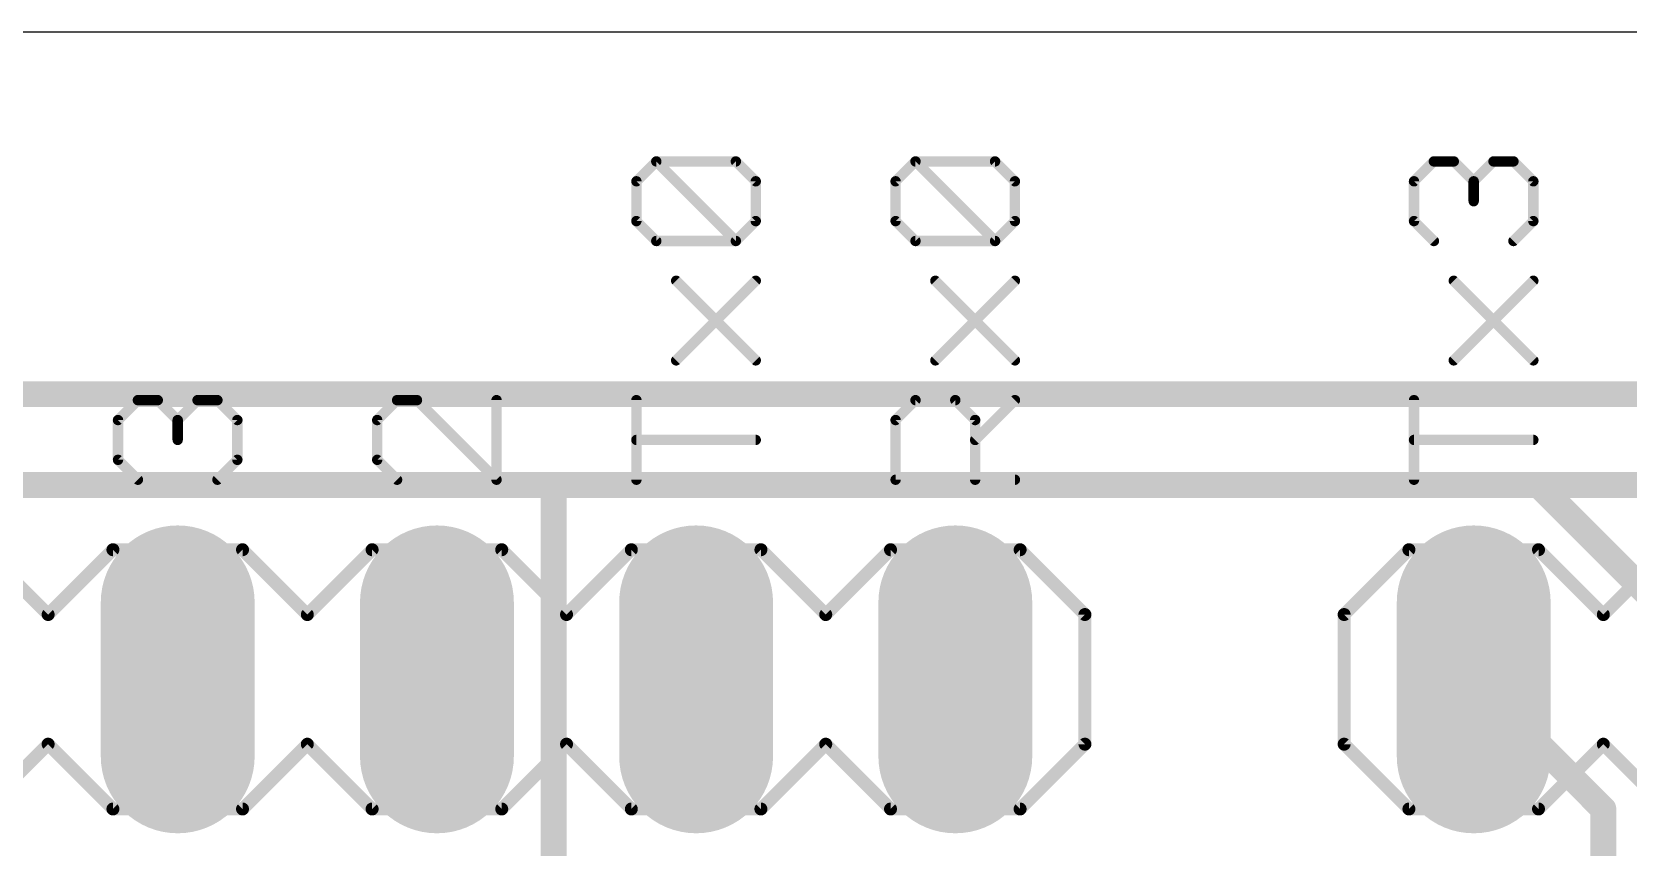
# Model space of a CAD drawing. Extents: x 0 to 99.1, y -1.2 to 60.2.
# Drawn here: x 51.66 to 67.3, y 52.2 to 60.19 of the extents above; entities that cross this region are included whole.
import ezdxf

# ---------------------------------------------------------------- set-up
doc = ezdxf.new("R2010")
doc.units = 0
for name, color, linetype in [('1', 22, 'CONTINUOUS'), ('16', 175, 'CONTINUOUS'), ('17', 82, 'CONTINUOUS'), ('20', 7, 'CONTINUOUS'), ('21', 253, 'CONTINUOUS')]:
    doc.layers.add(name, color=color, linetype=linetype)

# ---------------------------------------------------------------- blocks, each defined once
blk = doc.blocks.new('RECT')
blk.add_solid([(-0.5, -0.5), (0.5, -0.5), (-0.5, 0.5), (0.5, 0.5)])
blk = doc.blocks.new('LONGP100')
at = {"const_width": 1}
blk.add_lwpolyline([(-0.5, 0), (0.5, 0)], dxfattribs=at)
at = {"const_width": 0.5}
for points in [[(-0.5, 0.25, 1), (-0.5, -0.25)], [(0.5, -0.25, 1), (0.5, 0.25)]]:
    blk.add_lwpolyline(points, format="xyb", dxfattribs=at)

msp = doc.modelspace()

# ---------------------------------------------------------------- linework, layer by layer
at = {"layer": '1', "const_width": 0.254}
for points in [[(25.019, 56.642), (73.787, 56.642)], [(56.769, 55.753), (73.914, 55.753)], [(56.769, 48.387), (56.769, 55.753)], [(65.786, 53.848), (67.056, 52.578)], [(67.056, 52.578), (67.056, 48.006)]]:
    msp.add_lwpolyline(points, dxfattribs=at)
at = {"layer": '1', "const_width": 0.127}
for points in [[(56.769, 55.8165, 1), (56.769, 55.6895)], [(56.8325, 55.753, 1), (56.7055, 55.753)], [(65.8309, 53.8929, 1), (65.7411, 53.8031)], [(67.1195, 52.578, 1), (66.9925, 52.578)], [(67.0111, 52.5331, 1), (67.1009, 52.6229)]]:
    msp.add_lwpolyline(points, format="xyb", dxfattribs=at)
at = {"layer": '16', "const_width": 0.254}
for points in [[(75.692, 56.642), (15.113, 56.642)], [(41.91, 55.753), (66.421, 55.753)], [(66.421, 55.753), (68.326, 53.848)]]:
    msp.add_lwpolyline(points, dxfattribs=at)
at = {"layer": '16', "const_width": 0.127}
for points in [[(66.4659, 55.7979, 1), (66.3761, 55.7081)], [(66.421, 55.6895, 1), (66.421, 55.8165)]]:
    msp.add_lwpolyline(points, format="xyb", dxfattribs=at)
at = {"layer": '20'}
msp.add_line((96.9243, 60.1908), (1.3641, 60.188), dxfattribs=at)
at = {"layer": '21'}
for points, const_width in [([(57.5808, 58.7273), (57.7757, 58.9222)], 0.1016), ([(57.7757, 58.9222), (58.5553, 58.9222)], 0.1016), ([(58.5553, 58.1426), (57.7757, 58.9222)], 0.1016), ([(58.5553, 58.9222), (58.7502, 58.7273)], 0.1016), ([(60.1208, 58.7273), (60.3157, 58.9222)], 0.1016), ([(60.3157, 58.9222), (61.0953, 58.9222)], 0.1016), ([(61.0953, 58.1426), (60.3157, 58.9222)], 0.1016), ([(61.0953, 58.9222), (61.2902, 58.7273)], 0.1016), ([(65.2008, 58.7273), (65.3957, 58.9222)], 0.1016), ([(65.3957, 58.9222), (65.5906, 58.9222)], 0.1016), ([(65.5906, 58.9222), (65.7855, 58.7273)], 0.1016), ([(65.7855, 58.7273), (65.9804, 58.9222)], 0.1016), ([(65.9804, 58.9222), (66.1753, 58.9222)], 0.1016), ([(66.1753, 58.9222), (66.3702, 58.7273)], 0.1016), ([(57.5808, 58.3375), (57.5808, 58.7273)], 0.1016), ([(58.7502, 58.7273), (58.7502, 58.3375)], 0.1016), ([(60.1208, 58.3375), (60.1208, 58.7273)], 0.1016), ([(61.2902, 58.7273), (61.2902, 58.3375)], 0.1016), ([(65.2008, 58.3375), (65.2008, 58.7273)], 0.1016), ([(65.7855, 58.7273), (65.7855, 58.5324)], 0.1016), ([(66.3702, 58.7273), (66.3702, 58.3375)], 0.1016), ([(57.7757, 58.1426), (57.5808, 58.3375)], 0.1016), ([(58.7502, 58.3375), (58.5553, 58.1426)], 0.1016), ([(60.3157, 58.1426), (60.1208, 58.3375)], 0.1016), ([(61.2902, 58.3375), (61.0953, 58.1426)], 0.1016), ([(65.3957, 58.1426), (65.2008, 58.3375)], 0.1016), ([(66.3702, 58.3375), (66.1753, 58.1426)], 0.1016), ([(58.5553, 58.1426), (57.7757, 58.1426)], 0.1016), ([(61.0953, 58.1426), (60.3157, 58.1426)], 0.1016), ([(57.9706, 56.9732), (58.7502, 57.7528)], 0.1016), ([(58.7502, 56.9732), (57.9706, 57.7528)], 0.1016), ([(60.5106, 56.9732), (61.2902, 57.7528)], 0.1016), ([(61.2902, 56.9732), (60.5106, 57.7528)], 0.1016), ([(65.5906, 56.9732), (66.3702, 57.7528)], 0.1016), ([(66.3702, 56.9732), (65.5906, 57.7528)], 0.1016), ([(52.5008, 56.3885), (52.6957, 56.5834)], 0.1016), ([(52.6957, 56.5834), (52.8906, 56.5834)], 0.1016), ([(52.8906, 56.5834), (53.0855, 56.3885)], 0.1016), ([(53.0855, 56.3885), (53.2804, 56.5834)], 0.1016), ([(53.2804, 56.5834), (53.4753, 56.5834)], 0.1016), ([(53.4753, 56.5834), (53.6702, 56.3885)], 0.1016), ([(55.2357, 56.5834), (55.0408, 56.3885)], 0.1016), ([(55.4306, 56.5834), (55.2357, 56.5834)], 0.1016), ([(56.2102, 55.8038), (55.4306, 56.5834)], 0.1016), ([(56.2102, 56.5834), (56.2102, 55.8038)], 0.1016), ([(57.5808, 55.8038), (57.5808, 56.5834)], 0.1016), ([(60.1208, 56.3885), (60.3157, 56.5834)], 0.1016), ([(60.3157, 56.5834), (60.7055, 56.5834)], 0.1016), ([(60.7055, 56.5834), (60.9004, 56.3885)], 0.1016), ([(60.9004, 56.1936), (61.2902, 56.5834)], 0.1016), ([(65.2008, 55.8038), (65.2008, 56.5834)], 0.1016), ([(52.5008, 55.9987), (52.5008, 56.3885)], 0.1016), ([(53.0855, 56.3885), (53.0855, 56.1936)], 0.1016), ([(53.6702, 56.3885), (53.6702, 55.9987)], 0.1016), ([(55.0408, 56.3885), (55.0408, 55.9987)], 0.1016), ([(60.1208, 55.8038), (60.1208, 56.3885)], 0.1016), ([(60.9004, 56.3885), (60.9004, 55.8038)], 0.1016), ([(58.7502, 56.1936), (57.5808, 56.1936)], 0.1016), ([(66.3702, 56.1936), (65.2008, 56.1936)], 0.1016), ([(52.6957, 55.8038), (52.5008, 55.9987)], 0.1016), ([(53.6702, 55.9987), (53.4753, 55.8038)], 0.1016), ([(55.0408, 55.9987), (55.2357, 55.8038)], 0.1016), ([(61.2902, 55.8038), (60.1208, 55.8038)], 0.1016), ([(51.181, 55.118), (51.816, 54.483)], 0.127), ([(51.816, 54.483), (52.451, 55.118)], 0.127), ([(52.451, 55.118), (53.721, 55.118)], 0.127), ([(53.721, 55.118), (54.356, 54.483)], 0.127), ([(54.356, 54.483), (54.991, 55.118)], 0.127), ([(54.991, 55.118), (56.261, 55.118)], 0.127), ([(56.261, 55.118), (56.896, 54.483)], 0.127), ([(56.896, 54.483), (57.531, 55.118)], 0.127), ([(57.531, 55.118), (58.801, 55.118)], 0.127), ([(58.801, 55.118), (59.436, 54.483)], 0.127), ([(59.436, 54.483), (60.071, 55.118)], 0.127), ([(60.071, 55.118), (61.341, 55.118)], 0.127), ([(61.341, 55.118), (61.976, 54.483)], 0.127), ([(64.516, 54.483), (65.151, 55.118)], 0.127), ([(65.151, 55.118), (66.421, 55.118)], 0.127), ([(66.421, 55.118), (67.056, 54.483)], 0.127), ([(67.056, 54.483), (67.691, 55.118)], 0.127), ([(61.976, 54.483), (61.976, 53.213)], 0.127), ([(64.516, 53.213), (64.516, 54.483)], 0.127), ([(51.816, 53.213), (51.181, 52.578)], 0.127), ([(52.451, 52.578), (51.816, 53.213)], 0.127), ([(54.356, 53.213), (53.721, 52.578)], 0.127), ([(54.991, 52.578), (54.356, 53.213)], 0.127), ([(56.896, 53.213), (56.261, 52.578)], 0.127), ([(57.531, 52.578), (56.896, 53.213)], 0.127), ([(59.436, 53.213), (58.801, 52.578)], 0.127), ([(60.071, 52.578), (59.436, 53.213)], 0.127), ([(61.976, 53.213), (61.341, 52.578)], 0.127), ([(65.151, 52.578), (64.516, 53.213)], 0.127), ([(67.056, 53.213), (66.421, 52.578)], 0.127), ([(67.691, 52.578), (67.056, 53.213)], 0.127), ([(53.721, 52.578), (52.451, 52.578)], 0.127), ([(56.261, 52.578), (54.991, 52.578)], 0.127), ([(58.801, 52.578), (57.531, 52.578)], 0.127), ([(61.341, 52.578), (60.071, 52.578)], 0.127), ([(66.421, 52.578), (65.151, 52.578)], 0.127)]:
    msp.add_lwpolyline(points, dxfattribs=dict(at, const_width=const_width))
for points, const_width in [([(57.7937, 58.9402, 1), (57.7577, 58.9042)], 0.0508), ([(57.7757, 58.9476, 1), (57.7757, 58.8968)], 0.0508), ([(57.7937, 58.9042, 1), (57.7577, 58.9402)], 0.0508), ([(58.5733, 58.9402, 1), (58.5373, 58.9042)], 0.0508), ([(58.5553, 58.8968, 1), (58.5553, 58.9476)], 0.0508), ([(60.3337, 58.9402, 1), (60.2977, 58.9042)], 0.0508), ([(60.3157, 58.9476, 1), (60.3157, 58.8968)], 0.0508), ([(60.3337, 58.9042, 1), (60.2977, 58.9402)], 0.0508), ([(61.1133, 58.9402, 1), (61.0773, 58.9042)], 0.0508), ([(61.0953, 58.8968, 1), (61.0953, 58.9476)], 0.0508), ([(65.3957, 58.9476, 1), (65.3957, 58.8968)], 0.0508), ([(65.4137, 58.9042, 1), (65.3777, 58.9402)], 0.0508), ([(65.6086, 58.9402, 1), (65.5726, 58.9042)], 0.0508), ([(65.5906, 58.8968, 1), (65.5906, 58.9476)], 0.0508), ([(65.9804, 58.9476, 1), (65.9804, 58.8968)], 0.0508), ([(65.9984, 58.9042, 1), (65.9624, 58.9402)], 0.0508), ([(66.1933, 58.9402, 1), (66.1573, 58.9042)], 0.0508), ([(66.1753, 58.8968, 1), (66.1753, 58.9476)], 0.0508), ([(57.5628, 58.7453, 1), (57.5988, 58.7093)], 0.0508), ([(57.6062, 58.7273, 1), (57.5554, 58.7273)], 0.0508), ([(58.7756, 58.7273, 1), (58.7248, 58.7273)], 0.0508), ([(58.7322, 58.7093, 1), (58.7682, 58.7453)], 0.0508), ([(60.1028, 58.7453, 1), (60.1388, 58.7093)], 0.0508), ([(60.1462, 58.7273, 1), (60.0954, 58.7273)], 0.0508), ([(61.3156, 58.7273, 1), (61.2648, 58.7273)], 0.0508), ([(61.2722, 58.7093, 1), (61.3082, 58.7453)], 0.0508), ([(65.1828, 58.7453, 1), (65.2188, 58.7093)], 0.0508), ([(65.2262, 58.7273, 1), (65.1754, 58.7273)], 0.0508), ([(65.7675, 58.7453, 1), (65.8035, 58.7093)], 0.0508), ([(65.8109, 58.7273, 1), (65.7601, 58.7273)], 0.0508), ([(65.7675, 58.7093, 1), (65.8035, 58.7453)], 0.0508), ([(66.3956, 58.7273, 1), (66.3448, 58.7273)], 0.0508), ([(66.3522, 58.7093, 1), (66.3882, 58.7453)], 0.0508), ([(65.7601, 58.5324, 1), (65.8109, 58.5324)], 0.0508), ([(57.5988, 58.3555, 1), (57.5628, 58.3195)], 0.0508), ([(57.5554, 58.3375, 1), (57.6062, 58.3375)], 0.0508), ([(58.7248, 58.3375, 1), (58.7756, 58.3375)], 0.0508), ([(58.7682, 58.3195, 1), (58.7322, 58.3555)], 0.0508), ([(60.1388, 58.3555, 1), (60.1028, 58.3195)], 0.0508), ([(60.0954, 58.3375, 1), (60.1462, 58.3375)], 0.0508), ([(61.2648, 58.3375, 1), (61.3156, 58.3375)], 0.0508), ([(61.3082, 58.3195, 1), (61.2722, 58.3555)], 0.0508), ([(65.2188, 58.3555, 1), (65.1828, 58.3195)], 0.0508), ([(65.1754, 58.3375, 1), (65.2262, 58.3375)], 0.0508), ([(66.3448, 58.3375, 1), (66.3956, 58.3375)], 0.0508), ([(66.3882, 58.3195, 1), (66.3522, 58.3555)], 0.0508), ([(57.7757, 58.168, 1), (57.7757, 58.1172)], 0.0508), ([(57.7577, 58.1246, 1), (57.7937, 58.1606)], 0.0508), ([(58.5373, 58.1606, 1), (58.5733, 58.1246)], 0.0508), ([(58.5373, 58.1246, 1), (58.5733, 58.1606)], 0.0508), ([(58.5553, 58.1172, 1), (58.5553, 58.168)], 0.0508), ([(60.3157, 58.168, 1), (60.3157, 58.1172)], 0.0508), ([(60.2977, 58.1246, 1), (60.3337, 58.1606)], 0.0508), ([(61.0773, 58.1606, 1), (61.1133, 58.1246)], 0.0508), ([(61.0773, 58.1246, 1), (61.1133, 58.1606)], 0.0508), ([(61.0953, 58.1172, 1), (61.0953, 58.168)], 0.0508), ([(65.3777, 58.1246, 1), (65.4137, 58.1606)], 0.0508), ([(66.1573, 58.1606, 1), (66.1933, 58.1246)], 0.0508), ([(57.9886, 57.7708, 1), (57.9526, 57.7348)], 0.0508), ([(58.7682, 57.7348, 1), (58.7322, 57.7708)], 0.0508), ([(60.5286, 57.7708, 1), (60.4926, 57.7348)], 0.0508), ([(61.3082, 57.7348, 1), (61.2722, 57.7708)], 0.0508), ([(65.6086, 57.7708, 1), (65.5726, 57.7348)], 0.0508), ([(66.3882, 57.7348, 1), (66.3522, 57.7708)], 0.0508), ([(57.9526, 56.9912, 1), (57.9886, 56.9552)], 0.0508), ([(58.7322, 56.9552, 1), (58.7682, 56.9912)], 0.0508), ([(60.4926, 56.9912, 1), (60.5286, 56.9552)], 0.0508), ([(61.2722, 56.9552, 1), (61.3082, 56.9912)], 0.0508), ([(65.5726, 56.9912, 1), (65.6086, 56.9552)], 0.0508), ([(66.3522, 56.9552, 1), (66.3882, 56.9912)], 0.0508), ([(52.6957, 56.6088, 1), (52.6957, 56.558)], 0.0508), ([(52.7137, 56.5654, 1), (52.6777, 56.6014)], 0.0508), ([(52.9086, 56.6014, 1), (52.8726, 56.5654)], 0.0508), ([(52.8906, 56.558, 1), (52.8906, 56.6088)], 0.0508), ([(53.2804, 56.6088, 1), (53.2804, 56.558)], 0.0508), ([(53.2984, 56.5654, 1), (53.2624, 56.6014)], 0.0508), ([(53.4933, 56.6014, 1), (53.4573, 56.5654)], 0.0508), ([(53.4753, 56.558, 1), (53.4753, 56.6088)], 0.0508), ([(55.2357, 56.6088, 1), (55.2357, 56.558)], 0.0508), ([(55.2537, 56.5654, 1), (55.2177, 56.6014)], 0.0508), ([(55.4486, 56.6014, 1), (55.4126, 56.5654)], 0.0508), ([(55.4306, 56.558, 1), (55.4306, 56.6088)], 0.0508), ([(56.2356, 56.5834, 1), (56.1848, 56.5834)], 0.0508), ([(57.6062, 56.5834, 1), (57.5554, 56.5834)], 0.0508), ([(60.3157, 56.6088, 1), (60.3157, 56.558)], 0.0508), ([(60.3337, 56.5654, 1), (60.2977, 56.6014)], 0.0508), ([(60.7235, 56.6014, 1), (60.6875, 56.5654)], 0.0508), ([(60.7055, 56.558, 1), (60.7055, 56.6088)], 0.0508), ([(61.3082, 56.5654, 1), (61.2722, 56.6014)], 0.0508), ([(65.2262, 56.5834, 1), (65.1754, 56.5834)], 0.0508), ([(52.4828, 56.4065, 1), (52.5188, 56.3705)], 0.0508), ([(52.5262, 56.3885, 1), (52.4754, 56.3885)], 0.0508), ([(53.0675, 56.4065, 1), (53.1035, 56.3705)], 0.0508), ([(53.1109, 56.3885, 1), (53.0601, 56.3885)], 0.0508), ([(53.0675, 56.3705, 1), (53.1035, 56.4065)], 0.0508), ([(53.6956, 56.3885, 1), (53.6448, 56.3885)], 0.0508), ([(53.6522, 56.3705, 1), (53.6882, 56.4065)], 0.0508), ([(55.0228, 56.4065, 1), (55.0588, 56.3705)], 0.0508), ([(55.0662, 56.3885, 1), (55.0154, 56.3885)], 0.0508), ([(60.1028, 56.4065, 1), (60.1388, 56.3705)], 0.0508), ([(60.1462, 56.3885, 1), (60.0954, 56.3885)], 0.0508), ([(60.9258, 56.3885, 1), (60.875, 56.3885)], 0.0508), ([(60.8824, 56.3705, 1), (60.9184, 56.4065)], 0.0508), ([(53.0601, 56.1936, 1), (53.1109, 56.1936)], 0.0508), ([(57.5808, 56.219, 1), (57.5808, 56.1682)], 0.0508), ([(58.7502, 56.1682, 1), (58.7502, 56.219)], 0.0508), ([(60.8824, 56.2116, 1), (60.9184, 56.1756)], 0.0508), ([(65.2008, 56.219, 1), (65.2008, 56.1682)], 0.0508), ([(66.3702, 56.1682, 1), (66.3702, 56.219)], 0.0508), ([(52.5188, 56.0167, 1), (52.4828, 55.9807)], 0.0508), ([(52.4754, 55.9987, 1), (52.5262, 55.9987)], 0.0508), ([(53.6448, 55.9987, 1), (53.6956, 55.9987)], 0.0508), ([(53.6882, 55.9807, 1), (53.6522, 56.0167)], 0.0508), ([(55.0588, 56.0167, 1), (55.0228, 55.9807)], 0.0508), ([(55.0154, 55.9987, 1), (55.0662, 55.9987)], 0.0508), ([(52.6777, 55.7858, 1), (52.7137, 55.8218)], 0.0508), ([(53.4573, 55.8218, 1), (53.4933, 55.7858)], 0.0508), ([(55.2177, 55.7858, 1), (55.2537, 55.8218)], 0.0508), ([(56.1922, 55.7858, 1), (56.2282, 55.8218)], 0.0508), ([(60.1208, 55.8292, 1), (60.1208, 55.7784)], 0.0508), ([(61.2902, 55.7784, 1), (61.2902, 55.8292)], 0.0508), ([(56.1848, 55.8038, 1), (56.2356, 55.8038)], 0.0508), ([(57.5554, 55.8038, 1), (57.6062, 55.8038)], 0.0508), ([(60.0954, 55.8038, 1), (60.1462, 55.8038)], 0.0508), ([(60.875, 55.8038, 1), (60.9258, 55.8038)], 0.0508), ([(65.1754, 55.8038, 1), (65.2262, 55.8038)], 0.0508), ([(52.451, 55.1498, 1), (52.451, 55.0862)], 0.0635), ([(52.4735, 55.0955, 1), (52.4285, 55.1405)], 0.0635), ([(53.7435, 55.1405, 1), (53.6985, 55.0955)], 0.0635), ([(53.721, 55.0862, 1), (53.721, 55.1498)], 0.0635), ([(54.991, 55.1498, 1), (54.991, 55.0862)], 0.0635), ([(55.0135, 55.0955, 1), (54.9685, 55.1405)], 0.0635), ([(56.2835, 55.1405, 1), (56.2385, 55.0955)], 0.0635), ([(56.261, 55.0862, 1), (56.261, 55.1498)], 0.0635), ([(57.531, 55.1498, 1), (57.531, 55.0862)], 0.0635), ([(57.5535, 55.0955, 1), (57.5085, 55.1405)], 0.0635), ([(58.8235, 55.1405, 1), (58.7785, 55.0955)], 0.0635), ([(58.801, 55.0862, 1), (58.801, 55.1498)], 0.0635), ([(60.071, 55.1498, 1), (60.071, 55.0862)], 0.0635), ([(60.0935, 55.0955, 1), (60.0485, 55.1405)], 0.0635), ([(61.3635, 55.1405, 1), (61.3185, 55.0955)], 0.0635), ([(61.341, 55.0862, 1), (61.341, 55.1498)], 0.0635), ([(65.151, 55.1498, 1), (65.151, 55.0862)], 0.0635), ([(65.1735, 55.0955, 1), (65.1285, 55.1405)], 0.0635), ([(66.4435, 55.1405, 1), (66.3985, 55.0955)], 0.0635), ([(66.421, 55.0862, 1), (66.421, 55.1498)], 0.0635), ([(51.7935, 54.5055, 1), (51.8385, 54.4605)], 0.0635), ([(51.7935, 54.4605, 1), (51.8385, 54.5055)], 0.0635), ([(54.3335, 54.5055, 1), (54.3785, 54.4605)], 0.0635), ([(54.3335, 54.4605, 1), (54.3785, 54.5055)], 0.0635), ([(56.8735, 54.5055, 1), (56.9185, 54.4605)], 0.0635), ([(56.8735, 54.4605, 1), (56.9185, 54.5055)], 0.0635), ([(59.4135, 54.5055, 1), (59.4585, 54.4605)], 0.0635), ([(59.4135, 54.4605, 1), (59.4585, 54.5055)], 0.0635), ([(62.0078, 54.483, 1), (61.9443, 54.483)], 0.0635), ([(61.9535, 54.4605, 1), (61.9985, 54.5055)], 0.0635), ([(64.4935, 54.5055, 1), (64.5385, 54.4605)], 0.0635), ([(64.5478, 54.483, 1), (64.4843, 54.483)], 0.0635), ([(67.0335, 54.5055, 1), (67.0785, 54.4605)], 0.0635), ([(67.0335, 54.4605, 1), (67.0785, 54.5055)], 0.0635), ([(51.8385, 53.2355, 1), (51.7935, 53.1905)], 0.0635), ([(51.8385, 53.1905, 1), (51.7935, 53.2355)], 0.0635), ([(54.3785, 53.2355, 1), (54.3335, 53.1905)], 0.0635), ([(54.3785, 53.1905, 1), (54.3335, 53.2355)], 0.0635), ([(56.9185, 53.2355, 1), (56.8735, 53.1905)], 0.0635), ([(56.9185, 53.1905, 1), (56.8735, 53.2355)], 0.0635), ([(59.4585, 53.2355, 1), (59.4135, 53.1905)], 0.0635), ([(59.4585, 53.1905, 1), (59.4135, 53.2355)], 0.0635), ([(61.9443, 53.213, 1), (62.0078, 53.213)], 0.0635), ([(61.9985, 53.1905, 1), (61.9535, 53.2355)], 0.0635), ([(64.5385, 53.2355, 1), (64.4935, 53.1905)], 0.0635), ([(64.4843, 53.213, 1), (64.5478, 53.213)], 0.0635), ([(67.0785, 53.2355, 1), (67.0335, 53.1905)], 0.0635), ([(67.0785, 53.1905, 1), (67.0335, 53.2355)], 0.0635), ([(52.451, 52.6098, 1), (52.451, 52.5463)], 0.0635), ([(52.4285, 52.5555, 1), (52.4735, 52.6005)], 0.0635), ([(53.6985, 52.6005, 1), (53.7435, 52.5555)], 0.0635), ([(53.721, 52.5463, 1), (53.721, 52.6098)], 0.0635), ([(54.991, 52.6098, 1), (54.991, 52.5463)], 0.0635), ([(54.9685, 52.5555, 1), (55.0135, 52.6005)], 0.0635), ([(56.2385, 52.6005, 1), (56.2835, 52.5555)], 0.0635), ([(56.261, 52.5463, 1), (56.261, 52.6098)], 0.0635), ([(57.531, 52.6098, 1), (57.531, 52.5463)], 0.0635), ([(57.5085, 52.5555, 1), (57.5535, 52.6005)], 0.0635), ([(58.7785, 52.6005, 1), (58.8235, 52.5555)], 0.0635), ([(58.801, 52.5463, 1), (58.801, 52.6098)], 0.0635), ([(60.071, 52.6098, 1), (60.071, 52.5463)], 0.0635), ([(60.0485, 52.5555, 1), (60.0935, 52.6005)], 0.0635), ([(61.3185, 52.6005, 1), (61.3635, 52.5555)], 0.0635), ([(61.341, 52.5463, 1), (61.341, 52.6098)], 0.0635), ([(65.151, 52.6098, 1), (65.151, 52.5463)], 0.0635), ([(65.1285, 52.5555, 1), (65.1735, 52.6005)], 0.0635), ([(66.3985, 52.6005, 1), (66.4435, 52.5555)], 0.0635), ([(66.421, 52.5463, 1), (66.421, 52.6098)], 0.0635)]:
    msp.add_lwpolyline(points, format="xyb", dxfattribs=dict(at, const_width=const_width))

# ---------------------------------------------------------------- block references
at = {"layer": '17', "xscale": 1.508, "yscale": 1.508, "rotation": 90}
for p in [(53.086, 53.848), (53.086, 53.848), (55.626, 53.848), (55.626, 53.848), (58.166, 53.848), (58.166, 53.848), (60.706, 53.848), (60.706, 53.848), (65.786, 53.848), (65.786, 53.848)]:
    msp.add_blockref('LONGP100', p, dxfattribs=at)
at = {"layer": '21', "xscale": 0.508, "yscale": 0.508}
for p in [(53.086, 53.848), (55.626, 53.848), (58.166, 53.848), (60.706, 53.848), (65.786, 53.848)]:
    msp.add_blockref('RECT', p, dxfattribs=at)

doc.saveas('drawing.dxf')
